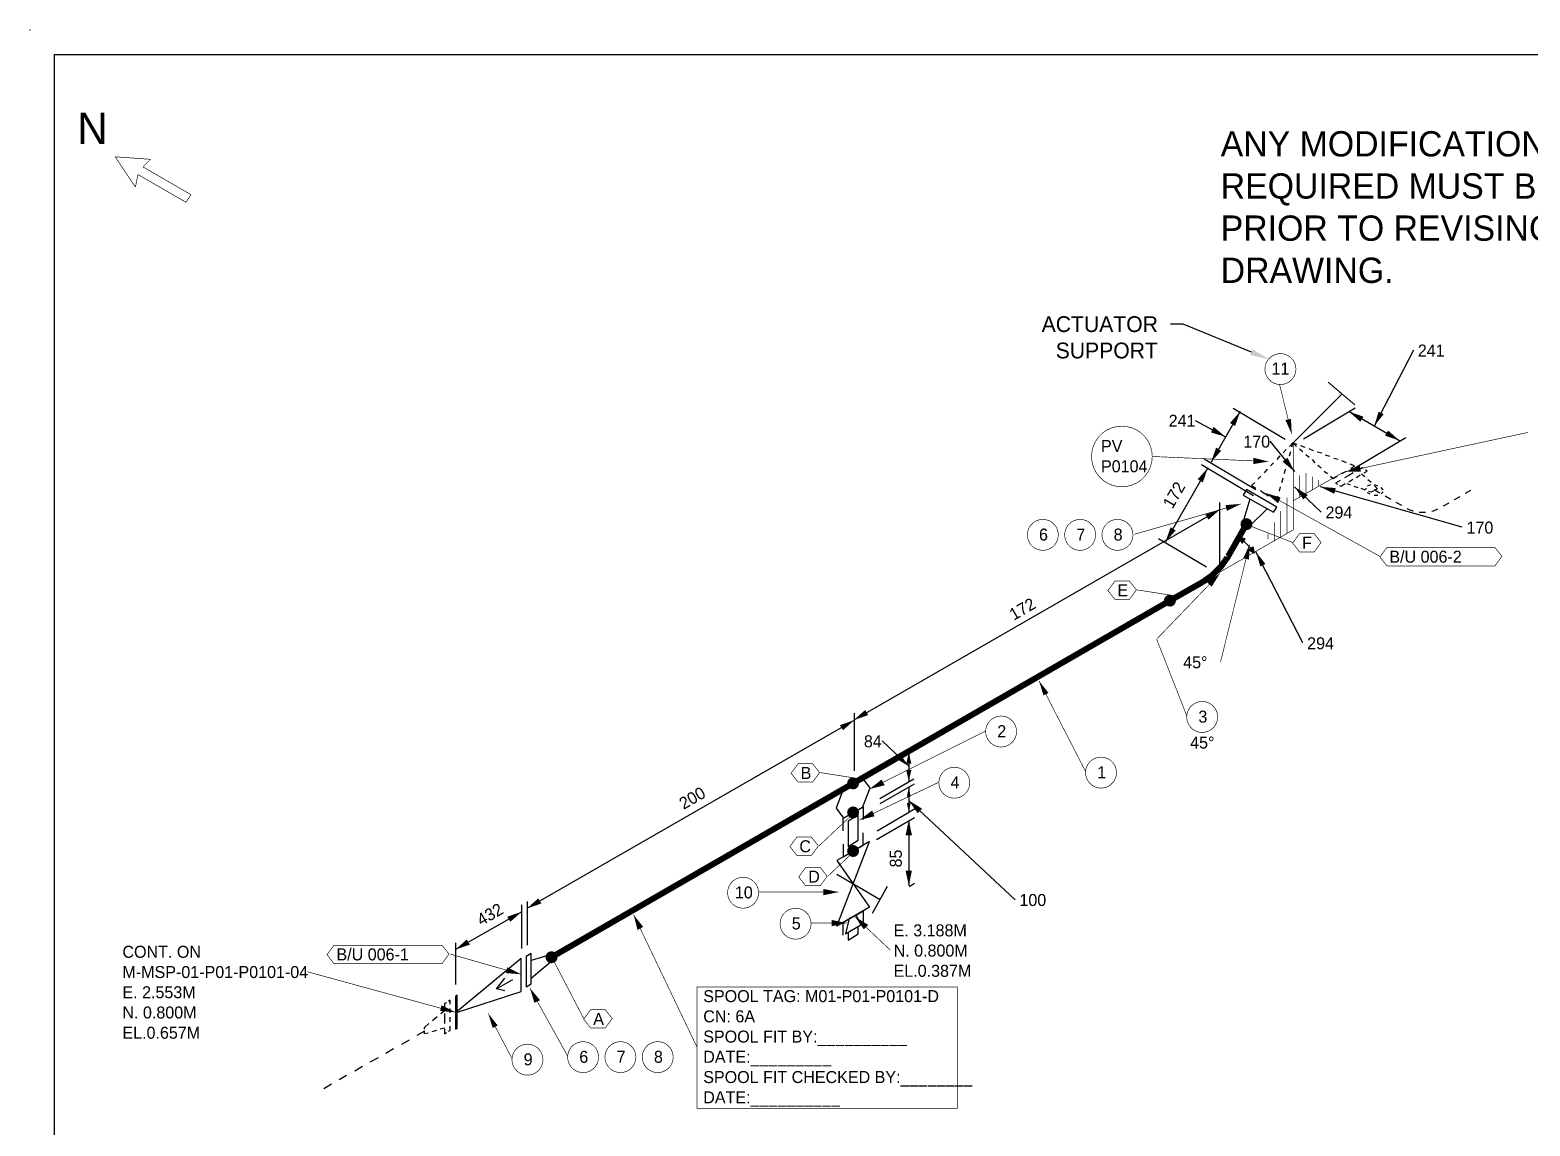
# Model space of a CAD drawing. Extents: x -4 to 431, y -3 to 272.
# Drawn here: x -3.9 to 233.3, y 98.7 to 272.1 of the extents above; entities that cross this region are included whole.
import ezdxf
from ezdxf import colors
from ezdxf.entities.mleader import LeaderData, LeaderLine
from ezdxf.enums import TextEntityAlignment as Align
from ezdxf.math import Vec2, Vec3

# ---------------------------------------------------------------- set-up
doc = ezdxf.new("R2010")
doc.units = 0
doc.header["$LTSCALE"] = 10
doc.layers.get('0').update_dxf_attribs({"lineweight": 0})
for name, color, linetype in [('BOM', 7, 'Continuous'), ('DIMENSION', 2, 'Continuous'), ('GA SYMBOLS', 32, 'Continuous'), ('INTERNAL', 3, 'Continuous'), ('PIPE', 7, 'Continuous'), ('TEXT2', 40, 'Continuous'), ('Title Block', 255, 'Continuous'), ('TITLE BLOCK-TEXT', 12, 'Continuous'), ('WELDS', 7, 'Continuous')]:
    doc.layers.add(name, color=color, linetype=linetype)
doc.styles.add('framdcn', font='', dxfattribs={"height": 2.5})
doc.styles.add('HmNote', font='hm.shx')
doc.styles.add('Scovan Standard', font='', dxfattribs={"height": 2.5})
doc.styles.get("Standard").update_dxf_attribs({"font": ''})
doc.styles.get('framdcn').set_extended_font_data('Franklin Gothic Medium Cond')
doc.styles.get('Scovan Standard').set_extended_font_data('Franklin Gothic Medium Cond')
doc.styles.get('Standard').set_extended_font_data('Franklin Gothic Medium Cond')

# ---------------------------------------------------------------- blocks, each defined once
blk = doc.blocks.new('block1')
at = {"layer": 'TEXT2'}
blk.add_hatch(color=256, dxfattribs=at).paths.add_polyline_path([(0, 0), (-2.4, 0.2), (-2.2, 1.1)])
at = {"layer": 'TEXT2', "linetype": 'ByBlock', "const_width": 0.1, "flags": 128}
blk.add_lwpolyline([(-23.4, 6.4), (0, 0)], dxfattribs=at)
blk = doc.blocks.new('block2')
at = {"layer": 'TEXT2', "style": 'framdcn'}
for s, p in [('E. 2.553M', (0, 0)), ('N. 0.800M', (0, -3.2)), ('EL.0.657M', (0, -6.4))]:
    blk.add_text(s, height=1.9, dxfattribs=at).set_placement(p)
blk = doc.blocks.new('block3')
at = {"layer": 'TEXT2'}
blk.add_hatch(color=256, dxfattribs=at).paths.add_polyline_path([(0, 0), (1.5, -1.9), (0.7, -2.3)])
at = {"layer": 'TEXT2', "linetype": 'ByBlock', "const_width": 0.1, "flags": 128}
blk.add_lwpolyline([(3.8, -7.2), (0, 0)], dxfattribs=at)
blk = doc.blocks.new('block5')
at = {"layer": 'TEXT2'}
blk.add_hatch(color=256, dxfattribs=at).paths.add_polyline_path([(0, 0), (1.6, -1.9), (0.7, -2.3)])
at = {"layer": 'TEXT2', "linetype": 'ByBlock', "const_width": 0.1, "flags": 128}
blk.add_lwpolyline([(6, -10.8), (0, 0)], dxfattribs=at)
blk = doc.blocks.new('block6')
at = {"layer": 'TEXT2'}
blk.add_hatch(color=256, dxfattribs=at).paths.add_polyline_path([(0, 0), (1.5, -1.9), (0.6, -2.4)])
at = {"layer": 'TEXT2', "linetype": 'ByBlock', "const_width": 0.1, "flags": 128}
blk.add_lwpolyline([(10, -20.9), (0, 0)], dxfattribs=at)
blk = doc.blocks.new('block8')
at = {"layer": 'TEXT2'}
blk.add_hatch(color=256, dxfattribs=at).paths.add_polyline_path([(0, 0), (1.9, 1.5), (2.4, 0.6)])
at = {"layer": 'TEXT2', "linetype": 'ByBlock', "const_width": 0.1, "flags": 128}
blk.add_lwpolyline([(18.4, 9.2), (0, 0)], dxfattribs=at)
blk = doc.blocks.new('block9')
at = {"layer": 'TEXT2'}
blk.add_hatch(color=256, dxfattribs=at).paths.add_polyline_path([(0, 0), (2, 1.5), (2.4, 0.6)])
at = {"layer": 'TEXT2', "linetype": 'ByBlock', "const_width": 0.1, "flags": 128}
blk.add_lwpolyline([(12.6, 6), (0, 0)], dxfattribs=at)
blk = doc.blocks.new('block10')
at = {"layer": 'TEXT2'}
blk.add_hatch(color=256, dxfattribs=at).paths.add_polyline_path([(0, 0), (-2.4, -0.5), (-2.4, 0.5)])
at = {"layer": 'TEXT2', "linetype": 'ByBlock', "const_width": 0.1, "flags": 128}
blk.add_lwpolyline([(-12.6, 0), (0, 0)], dxfattribs=at)
blk = doc.blocks.new('block11')
at = {"layer": 'TEXT2'}
blk.add_hatch(color=256, dxfattribs=at).paths.add_polyline_path([(0, 0), (2.1, -1.3), (1.4, -2)])
at = {"layer": 'TEXT2', "linetype": 'ByBlock', "const_width": 0.1, "flags": 128}
blk.add_lwpolyline([(5.6, -5.3), (0, 0)], dxfattribs=at)
blk = doc.blocks.new('block12')
at = {"layer": 'TEXT2', "style": 'framdcn'}
for s, p in [('E. 3.188M', (0, 0)), ('N. 0.800M', (0, -3.2)), ('EL.0.387M', (0, -6.4))]:
    blk.add_text(s, height=1.9, dxfattribs=at).set_placement(p)
blk = doc.blocks.new('block13')
at = {"layer": 'TEXT2'}
blk.add_hatch(color=256, dxfattribs=at).paths.add_polyline_path([(0, 0), (-2.4, -0.5), (-2.4, 0.5)])
at = {"layer": 'TEXT2', "linetype": 'ByBlock', "const_width": 0.1, "flags": 128}
blk.add_lwpolyline([(-5.6, 0), (0, 0)], dxfattribs=at)
blk = doc.blocks.new('block14')
at = {"layer": 'TEXT2'}
blk.add_hatch(color=256, dxfattribs=at).paths.add_polyline_path([(0, 0), (1.5, -1.9), (0.7, -2.3)])
at = {"layer": 'TEXT2', "linetype": 'ByBlock', "const_width": 0.1, "flags": 128}
blk.add_lwpolyline([(7.4, -14.4), (0, 0)], dxfattribs=at)
blk = doc.blocks.new('block15')
at = {"layer": 'TEXT2'}
blk.add_hatch(color=256, dxfattribs=at).paths.add_polyline_path([(0, 0), (-1.3, -2.1), (-2, -1.4)])
at = {"layer": 'TEXT2', "linetype": 'ByBlock', "const_width": 0.1, "flags": 128}
blk.add_lwpolyline([(-10, -10.4), (0, 0)], dxfattribs=at)
blk = doc.blocks.new('block16')
at = {"layer": 'TEXT2'}
blk.add_hatch(color=256, dxfattribs=at).paths.add_polyline_path([(0, 0), (-2.2, -1.1), (-2.4, -0.2)])
at = {"layer": 'TEXT2', "linetype": 'ByBlock', "const_width": 0.1, "flags": 128}
blk.add_lwpolyline([(-16.8, -4.8), (0, 0)], dxfattribs=at)
blk = doc.blocks.new('block18')
at = {"layer": 'TEXT2'}
blk.add_hatch(color=256, dxfattribs=at).paths.add_polyline_path([(0, 0), (-2.4, -0.4), (-2.4, 0.6)])
at = {"layer": 'TEXT2', "linetype": 'ByBlock', "const_width": 0.1, "flags": 128}
blk.add_lwpolyline([(-18.4, 0.8), (0, 0)], dxfattribs=at)
blk = doc.blocks.new('block19')
at = {"layer": 'TEXT2', "style": 'framdcn'}
for s, p in [('PV', (0, 0)), ('P0104', (0, -3.2))]:
    blk.add_text(s, height=1.9, dxfattribs=at).set_placement(p)
blk = doc.blocks.new('block20')
at = {"layer": 'TEXT2'}
blk.add_hatch(color=256, dxfattribs=at).paths.add_polyline_path([(0, 0), (-0.1, -2.4), (-1, -2.2)])
at = {"layer": 'TEXT2', "linetype": 'ByBlock', "const_width": 0.1, "flags": 128}
blk.add_lwpolyline([(-4.6, -18.6), (0, 0)], dxfattribs=at)
blk = doc.blocks.new('block21')
at = {"layer": 'TEXT2'}
blk.add_hatch(color=256, dxfattribs=at).paths.add_polyline_path([(0, 0), (2.2, 1), (2.4, 0)])
at = {"layer": 'TEXT2', "linetype": 'ByBlock', "const_width": 0.1, "flags": 128}
blk.add_lwpolyline([(28.8, 6.2), (0, 0)], dxfattribs=at)
blk = doc.blocks.new('block23')
at = {"layer": 'PIPE', "linetype": 'ByBlock', "flags": 128}
for points in [[(10.4, 8.6), (0, 0)], [(10.4, 3.4), (10.4, 8.6)], [(6.5, 3.8), (7.8, 5.5)], [(6.5, 3.8), (9.1, 5.3)], [(0, 0), (10.4, 3.4)], [(0.3, 2.8), (0, 2.6)], [(0, 2.6), (0, 0)], [(0.3, -2.4), (0.3, 2.8)], [(7.8, 3.5), (6.5, 3.8)], [(0, 0), (0, -2.6)], [(0, -2.6), (0.3, -2.4)]]:
    blk.add_lwpolyline(points, dxfattribs=at)
at = {"flags": 1}
for tag in ['Tag', 'UCI', 'Pipe Ref', 'Description', 'Key']:
    blk.add_attdef(tag, (0, 0), '', height=1, dxfattribs=at)
blk = doc.blocks.new('block24')
at = {"layer": 'PIPE', "linetype": 'ByBlock', "flags": 128}
for points in [[(0.8, 2.9), (0, 2.4)], [(0, 2.4), (0, 0)], [(0.8, -1.9), (0.8, 2.9)], [(4.1, 2.8), (0.8, 1.8)], [(4.1, 1.8), (4.1, 2.8)], [(0, 0), (0, -2.4)], [(0.8, -1), (4.1, 1.8)], [(0, -2.4), (0.8, -1.9)]]:
    blk.add_lwpolyline(points, dxfattribs=at)
at = {"flags": 1}
for tag in ['Tag', 'UCI', 'Pipe Ref', 'Description', 'Key']:
    blk.add_attdef(tag, (0, 0), '', height=1, dxfattribs=at)
blk = doc.blocks.new('block25')
at = {"layer": 'PIPE', "linetype": 'ByBlock', "const_width": 0.95, "flags": 128}
blk.add_lwpolyline([(47.7, 27.5), (0, 0)], dxfattribs=at)
at = {"flags": 1}
for tag in ['Tag', 'UCI', 'Pipe Ref', 'Description', 'Key']:
    blk.add_attdef(tag, (0, 0), '', height=1, dxfattribs=at)
blk = doc.blocks.new('block26')
at = {"layer": 'PIPE', "linetype": 'ByBlock', "flags": 128}
for points in [[(0, 0), (-1.5, -0.8)], [(1.5, 0.8), (0, 0)], [(2.7, -0.7), (1.5, 0.8)], [(-1.5, -0.8), (-2.7, -3.9)], [(1.5, -3.8), (2.7, -0.7)], [(-2.7, -3.9), (-1.5, -5.5)], [(-1.6, -5.5), (1.6, -3.7)], [(-1.5, -5.5), (1.5, -3.8)], [(1.6, -3.7), (1.6, -5.7)], [(-1.6, -7.5), (-1.6, -5.5)]]:
    blk.add_lwpolyline(points, dxfattribs=at)
at = {"flags": 1}
for tag in ['Tag', 'UCI', 'Pipe Ref', 'Description', 'Key']:
    blk.add_attdef(tag, (0, 0), '', height=1, dxfattribs=at)
blk = doc.blocks.new('block27')
at = {"layer": 'PIPE', "linetype": 'ByBlock', "flags": 128}
for points in [[(0, 0), (-0.8, -0.5)], [(0.8, 0.5), (0, 0)], [(0.8, -3.5), (0.8, 0.5)], [(-0.8, -0.5), (-0.8, -4.5)], [(-0.8, -4.5), (0.8, -3.5)]]:
    blk.add_lwpolyline(points, dxfattribs=at)
at = {"flags": 1}
for tag in ['Tag', 'UCI', 'Pipe Ref', 'Description', 'Key']:
    blk.add_attdef(tag, (0, 0), '', height=1, dxfattribs=at)
blk = doc.blocks.new('block28')
at = {"layer": 'PIPE', "linetype": 'ByBlock', "flags": 128}
for points in [[(0, -2), (0, 0)], [(-4.2, -14.8), (1, -1.4)], [(-3.2, -1.8), (-3.2, -3.8)], [(-3.2, -3.8), (0, -2)], [(1, -1.4), (-1.6, -2.9)], [(-1.6, -2.9), (-4.2, -4.4)], [(-4.2, -4.4), (1, -11.8)], [(2.7, -10.6), (-4.2, -6.6)], [(3.8, -8.5), (1.4, -12.8)], [(1, -11.8), (-4.2, -14.8)], [(-3.2, -14.2), (0, -12.4)], [(-3.2, -16.2), (-3.2, -14.2)], [(0, -12.4), (0, -14.4)]]:
    blk.add_lwpolyline(points, dxfattribs=at)
at = {"flags": 1}
for tag in ['Tag', 'UCI', 'Pipe Ref', 'Description', 'Key']:
    blk.add_attdef(tag, (0, 0), '', height=1, dxfattribs=at)
blk = doc.blocks.new('block29')
at = {"layer": 'PIPE', "linetype": 'ByBlock', "flags": 128}
for points in [[(0, 0), (-0.6, -0.3)], [(0.5, 0.3), (0, 0)], [(1.2, -1.3), (0.5, 0.3)], [(-0.6, -0.3), (-1.2, -2.7)], [(-1.2, -2.7), (1.2, -1.3)], [(0.8, -2.7), (0.8, -1.5)], [(-0.8, -2.5), (-0.8, -3.7)], [(-0.8, -3.7), (0.8, -2.7)]]:
    blk.add_lwpolyline(points, dxfattribs=at)
at = {"flags": 1}
for tag in ['Tag', 'UCI', 'Pipe Ref', 'Description', 'Key']:
    blk.add_attdef(tag, (0, 0), '', height=1, dxfattribs=at)
blk = doc.blocks.new('block30')
at = {"layer": 'PIPE', "linetype": 'ByBlock', "const_width": 0.95, "flags": 128}
blk.add_lwpolyline([(50.1, 28.9), (0, 0)], dxfattribs=at)
at = {"flags": 1}
for tag in ['Tag', 'UCI', 'Pipe Ref', 'Description', 'Key']:
    blk.add_attdef(tag, (0, 0), '', height=1, dxfattribs=at)
blk = doc.blocks.new('block31')
at = {"layer": 'PIPE', "linetype": 'ByBlock', "const_width": 0.95, "flags": 128}
for points in [[(12.59, -0.49), (9.69, -5.59)], [(9.69, -5.59), (9.69, -5.6), (8.57, -7.19), (7.19, -8.57), (5.59, -9.69)], [(5.59, -9.69), (0.49, -12.59)]]:
    blk.add_lwpolyline(points, dxfattribs=at)
at = {"flags": 1}
for tag in ['Tag', 'UCI', 'Pipe Ref', 'Description', 'Key']:
    blk.add_attdef(tag, (0, 0), '', height=1, dxfattribs=at)
blk = doc.blocks.new('block32')
at = {"layer": 'PIPE', "linetype": 'ByBlock', "flags": 128}
for points in [[(-1.9, 2.3), (-2.4, 1.4)], [(-2.4, 1.4), (0, 0)], [(-2.4, -2.9), (-1.3, 0.8)], [(2.9, -0.5), (-1.9, 2.3)], [(0, 0), (2.4, -1.3)], [(1.4, -0.8), (-1.4, -3.5)], [(2.4, -1.3), (2.9, -0.5)], [(-1.4, -3.5), (-2.4, -2.9)]]:
    blk.add_lwpolyline(points, dxfattribs=at)
at = {"flags": 1}
for tag in ['Tag', 'UCI', 'Pipe Ref', 'Description', 'Key']:
    blk.add_attdef(tag, (0, 0), '', height=1, dxfattribs=at)
blk = doc.blocks.new('block33')
at = {"layer": 'PIPE', "flags": 128}
for points in [[(4.6, 8), (4, 7.4)], [(4.4, 7.3), (4.6, 8)], [(5.2, 7.7), (4.6, 7.9)], [(4.7, 7.8), (5.1, 7.4)], [(6.5, 7.2), (5.8, 7.5)], [(1.5, 4.8), (1, 4.3)], [(2.5, 5.9), (2, 5.3)], [(3.5, 6.9), (3, 6.4)], [(3.6, 4.5), (3.8, 5.2)], [(4, 5.9), (4.2, 6.6)], [(5.6, 7), (6.1, 6.6)], [(6.6, 6.1), (7.1, 5.7)], [(7.8, 6.7), (7.1, 7)], [(7.6, 5.3), (8, 4.8)], [(9.1, 6.3), (8.4, 6.5)], [(10.4, 5.8), (9.7, 6)], [(11.7, 5.3), (11, 5.5)], [(13, 4.8), (12.3, 5.1)], [(-0.5, 2.7), (-1, 2.2)], [(0.5, 3.8), (0, 3.2)], [(2.8, 1.7), (3, 2.4)], [(3.2, 3.1), (3.4, 3.8)], [(8.5, 4.4), (9, 4)], [(9.5, 3.5), (10, 3.1)], [(10.5, 2.7), (10.9, 2.3)], [(10.9, 2.3), (11.6, 2.7)], [(12.3, 3.1), (13, 3.5)], [(14.3, 4.3), (13.6, 4.6)], [(13.7, 3.9), (14.3, 4.3)], [(-1.5, 1.7), (-2, 1.2)], [(-2, 1.2), (-1.3, 0.8)], [(-0.6, 0.4), (0, 0)], [(0, 0), (0.7, -0.4)], [(2.4, 0.3), (2.6, 1)], [(1.4, -0.8), (2, -1.2)], [(2, -1.2), (2.2, -0.4)]]:
    blk.add_lwpolyline(points, dxfattribs=at)
at = {"flags": 1}
for tag in ['Tag', 'UCI', 'Pipe Ref', 'Description', 'Key']:
    blk.add_attdef(tag, (0, 0), '', height=1, dxfattribs=at)
blk = doc.blocks.new('block34')
at = {"layer": 'WELDS'}
h = blk.add_hatch(color=256, dxfattribs=at)
edge = h.paths.add_edge_path(flags=0)
edge.add_arc((0, 0), 0.95, 0, 360)
at = {"flags": 1}
for tag in ['Tag', 'UCI', 'Pipe Ref', 'Description', 'Key']:
    blk.add_attdef(tag, (0, 0), '', height=1, dxfattribs=at)
blk = doc.blocks.new('block35')
at = {"layer": 'WELDS'}
h = blk.add_hatch(color=256, dxfattribs=at)
edge = h.paths.add_edge_path(flags=0)
edge.add_arc((0, 0), 0.95, 0, 360)
at = {"flags": 1}
for tag in ['Tag', 'UCI', 'Pipe Ref', 'Description', 'Key']:
    blk.add_attdef(tag, (0, 0), '', height=1, dxfattribs=at)
blk = doc.blocks.new('block36')
at = {"layer": 'WELDS'}
h = blk.add_hatch(color=256, dxfattribs=at)
edge = h.paths.add_edge_path(flags=0)
edge.add_arc((0, 0), 0.95, 0, 360)
at = {"flags": 1}
for tag in ['Tag', 'UCI', 'Pipe Ref', 'Description', 'Key']:
    blk.add_attdef(tag, (0, 0), '', height=1, dxfattribs=at)
blk = doc.blocks.new('block37')
at = {"layer": 'WELDS'}
h = blk.add_hatch(color=256, dxfattribs=at)
edge = h.paths.add_edge_path(flags=0)
edge.add_arc((0, 0), 0.95, 0, 360)
at = {"flags": 1}
for tag in ['Tag', 'UCI', 'Pipe Ref', 'Description', 'Key']:
    blk.add_attdef(tag, (0, 0), '', height=1, dxfattribs=at)
blk = doc.blocks.new('block38')
at = {"layer": 'WELDS'}
h = blk.add_hatch(color=256, dxfattribs=at)
edge = h.paths.add_edge_path(flags=0)
edge.add_arc((0, 0), 0.95, 0, 360)
at = {"flags": 1}
for tag in ['Tag', 'UCI', 'Pipe Ref', 'Description', 'Key']:
    blk.add_attdef(tag, (0, 0), '', height=1, dxfattribs=at)
blk = doc.blocks.new('block39')
at = {"layer": 'WELDS'}
h = blk.add_hatch(color=256, dxfattribs=at)
edge = h.paths.add_edge_path(flags=0)
edge.add_arc((0, 0), 0.95, 0, 360)
at = {"flags": 1}
for tag in ['Tag', 'UCI', 'Pipe Ref', 'Description', 'Key']:
    blk.add_attdef(tag, (0, 0), '', height=1, dxfattribs=at)
blk = doc.blocks.new('PADX-TBD')
blk.add_point((-7.73, 544.1))
at = {"layer": 'Title Block', "color": 255}
for p, q in [((0, 536.37), (843.77, 536.37)), ((0, 0), (0, 536.37))]:
    blk.add_line(p, q, dxfattribs=at)
at = {"layer": 'TITLE BLOCK-TEXT', "color": 12, "style": 'Scovan Standard', "flags": 8}
for tag, p in [('REF_5', (25, 38.42)), ('REV_5', (352.84, 38.42)), ('PROJECT5', (504.32, 38.42)), ('DATE5', (525.83, 38.42)), ('BY5', (542.96, 38.42)), ('CHK5', (555.71, 38.42)), ('PE5', (568.45, 38.42)), ('REF_4', (25, 31.19)), ('REV_4', (352.84, 31.19)), ('PROJECT4', (504.32, 31.19)), ('DATE4', (525.83, 31.19)), ('BY4', (542.96, 31.19)), ('CHK4', (555.71, 31.19)), ('PE4', (568.45, 31.19)), ('REF_3', (25, 23.97)), ('REV_3', (352.84, 23.97)), ('PROJECT3', (504.32, 23.97)), ('DATE3', (525.83, 23.97)), ('BY3', (542.96, 23.97)), ('CHK3', (555.71, 23.97)), ('PE3', (568.45, 23.97)), ('REF_2', (25, 16.74)), ('REV_2', (352.84, 16.74)), ('PROJECT2', (504.32, 16.74)), ('DATE2', (525.83, 16.74)), ('BY2', (542.96, 16.74)), ('CHK2', (555.71, 16.74)), ('PE2', (568.45, 16.74)), ('REF_1', (25, 9.51)), ('REV_1', (352.84, 9.51)), ('PROJECT1', (504.32, 9.51)), ('DATE1', (525.83, 9.51)), ('BY1', (542.96, 9.51)), ('CHK1', (555.71, 9.51)), ('PE1', (568.45, 9.51))]:
    blk.add_attdef(tag, text='', height=2.5, dxfattribs=at).set_placement(p, align=Align.MIDDLE_CENTER)
for tag, height, p in [('REF_5_DESC', 2.5, (52.27, 38.42)), ('REV_5_DESC', 2.5, (363.04, 38.42)), ('REF_4_DESC', 2.5, (52.27, 31.19)), ('REV_4_DESC', 2.5, (363.04, 31.19)), ('REF_3_DESC', 2.5, (52.27, 23.97)), ('REV_3_DESC', 2.5, (363.04, 23.97)), ('REF_2_DESC', 2.5, (52.27, 16.74)), ('REV_2_DESC', 2.5, (363.04, 16.74)), ('REF_1_DESC', 2.5, (52.27, 9.51)), ('REV_1_DESC', 2.5, (363.04, 9.51)), ('PATH', 2, (13, -2.9)), ('USER_PLOTTED', 2, (309, -2.9)), ('PLOT_DATE', 2, (348, -2.9))]:
    blk.add_attdef(tag, text='', height=height, dxfattribs=at).set_placement(p, align=Align.MIDDLE_LEFT)
at = {"layer": 'TITLE BLOCK-TEXT', "color": 12, "style": 'Scovan Standard'}
for tag, p in [('TITLE1', (747.45, 37.28)), ('LSD', (747.45, 31.28)), ('TITLE2', (747.45, 25.28)), ('TITLE3', (747.45, 19.28)), ('CLIENTDRAWINGNO', (686.57, 5.99)), ('RN', (838.5, 5.99))]:
    blk.add_attdef(tag, text='', height=4, dxfattribs=at).set_placement(p, align=Align.MIDDLE_CENTER)
at = {"layer": 'TITLE BLOCK-TEXT', "color": 210, "style": 'Scovan Standard', "flags": 8}
blk.add_attdef('DWGNO', text='', height=4, dxfattribs=at).set_placement((777.51, 5.99), align=Align.MIDDLE_CENTER)
blk = doc.blocks.new('tt-sv-iso-db')
at = {"layer": 'DEFPOINTS', "color": 1, "insert": (-196.72, -12.14), "char_height": 4, "width": 81.4864, "attachment_point": 2, "style": 'HmNote'}
blk.add_mtext('\\pxql;ANY MODIFICATIONS REQUIRED MUST BE MODELED PRIOR TO REVISING THIS DRAWING.', dxfattribs=at)
at = {"layer": 'TITLE BLOCK-TEXT', "color": 210, "style": 'Scovan Standard'}
for tag, p in [('CN', (-57.69, -221.76)), ('MOD_NO', (-41.21, -221.76)), ('INSULATION', (-49.45, -229.02)), ('PAINT', (-16.49, -229.02)), ('LN', (-32.97, -236.28)), ('CLIENTDWGNO', (-32.97, -243.54))]:
    blk.add_attdef(tag, text='', height=2, dxfattribs=at).set_placement(p, align=Align.MIDDLE_CENTER)
at = {"layer": 'TITLE BLOCK-TEXT', "color": 210, "lineweight": 30, "flags": 104}
blk.add_attdef('WPS', text='', height=2, dxfattribs=at).set_placement((-16.43, -221.76), align=Align.MIDDLE_CENTER)

msp = doc.modelspace()

# ---------------------------------------------------------------- hatches: boundary and pattern name
at = {"layer": 'DIMENSION'}
for points in [[(187.5, 211.7), (186.7, 209.4), (185.9, 209.9)], [(204.7, 211.7), (207, 210.9), (206.5, 210.1)], [(208.7, 209.4), (209.4, 211.7), (210.2, 211.3)], [(185.2, 207.7), (182.9, 208.4), (183.3, 209.3)], [(212.7, 207.1), (210.4, 207.9), (210.9, 208.7)], [(182.9, 203.7), (183.7, 206), (184.5, 205.5)], [(196.1, 202.2), (194.2, 203.8), (195, 204.4)], [(182.4, 202.8), (181.6, 200.5), (180.8, 201)], [(196.1, 199.8), (198.2, 198.5), (197.5, 197.8)], [(200.2, 199.8), (202.6, 199.6), (202.4, 198.7)], [(184.3, 196.2), (182.5, 194.6), (182, 195.4)], [(175.7, 191.1), (176.5, 193.4), (177.3, 192.9)], [(190, 189.5), (191.5, 187.6), (190.7, 187.2)], [(126.4, 162.9), (128.2, 164.5), (128.7, 163.7)], [(126.5, 162.9), (124.7, 161.3), (124.2, 162.1)], [(135.1, 155.6), (133, 156.9), (133.7, 157.6)], [(135.1, 157.8), (135.5, 156), (134.7, 156)], [(135.1, 153.2), (134.7, 155), (135.5, 155)], [(135.1, 152.3), (135.4, 150.8), (134.8, 150.8)], [(135.1, 148.3), (134.8, 149.8), (135.4, 149.8)], [(135.1, 150.2), (137.2, 148.9), (136.5, 148.2)], [(135.1, 147.1), (135.6, 144.7), (134.6, 144.7)], [(135.1, 136.7), (134.6, 139.1), (135.6, 139.1)], [(74.7, 133.1), (76.5, 134.7), (77, 133.9)], [(73.9, 132.6), (72.1, 131), (71.6, 131.8)], [(63.4, 126.6), (65.2, 128.2), (65.7, 127.4)]]:
    msp.add_hatch(color=256, dxfattribs=at).paths.add_polyline_path(points)
at = {"layer": 'INTERNAL'}
for points in [[(191.6, 198.8), (193.9, 198.1), (193.5, 197.2)], [(191.6, 198.8), (193.9, 198.1), (193.5, 197.2)], [(191.6, 198.8), (193.9, 198.1), (193.5, 197.2)], [(191.6, 198.8), (193.9, 198.1), (193.5, 197.2)], [(73.8, 122.7), (71.4, 122.9), (71.6, 123.8)], [(73.8, 122.7), (71.4, 122.9), (71.6, 123.8)], [(73.8, 122.7), (71.4, 122.9), (71.6, 123.8)]]:
    msp.add_hatch(color=256, dxfattribs=at).paths.add_polyline_path(points)

# ---------------------------------------------------------------- linework, layer by layer
for p, q in [((201.4, 216.36), (205.65, 212.75)), ((195.86, 206.71), (203.53, 214.38))]:
    msp.add_line(p, q)
at = {"layer": 'DIMENSION', "linetype": 'ByBlock', "flags": 128}
for points in [[(214.9, 221.4), (208.7, 209.4)], [(187.5, 211.7), (182.9, 203.7)], [(194.6, 207.3), (186.4, 212.2)], [(197.5, 207.4), (205.7, 212.3)], [(212.7, 207.1), (204.7, 211.7)], [(180.4, 210.3), (185.2, 207.7)], [(192.2, 207), (196.1, 202.2)], [(205.5, 202.7), (213.7, 207.6)], [(190, 199.3), (181.8, 204.2)], [(182.4, 202.8), (175.7, 191.1)], [(189.6, 198.4), (181.4, 203.3)], [(200.3, 195.8), (196.1, 199.8)], [(222.6, 193.4), (200.2, 199.8)], [(184.3, 187.6), (184.3, 197.3)], [(184.3, 196.2), (126.4, 162.9)], [(182.2, 187.1), (174.6, 191.6)], [(188.3, 191.6), (187.3, 191.8)], [(187.3, 191.8), (187.8, 190.9)], [(188.2, 191.5), (187.3, 191.8)], [(187.3, 191.8), (187.9, 191)], [(188.2, 191.4), (187.3, 191.8)], [(187.3, 191.8), (187.9, 191.1)], [(188.1, 191.3), (187.3, 191.8)], [(187.3, 191.8), (188, 191.2)], [(187.8, 191.5), (187.3, 191.8)], [(187.8, 190.9), (188.3, 191.6)], [(188.2, 191.1), (187.8, 191.5)], [(187.9, 191), (188.2, 191.5)], [(187.9, 191.1), (188.2, 191.4)], [(188, 191.2), (188.1, 191.3)], [(188.6, 190.7), (188.2, 191.1)], [(189, 190.3), (188.6, 190.7)], [(188.9, 189.8), (189.5, 190.3)], [(189.7, 189.3), (188.9, 189.8)], [(189.4, 189.9), (189, 190.3)], [(189, 189.9), (189.5, 190.2)], [(189.7, 189.3), (189, 189.9)], [(189.1, 189.9), (189.4, 190.2)], [(189.1, 190), (189.3, 190.1)], [(189.7, 189.3), (189.1, 190)], [(189.7, 189.3), (189.1, 189.9)], [(189.3, 190.1), (189.7, 189.3)], [(189.4, 190.2), (189.7, 189.3)], [(189.7, 189.4), (189.4, 189.9)], [(189.5, 190.3), (189.7, 189.3)], [(189.5, 190.2), (189.7, 189.3)], [(189.7, 189.3), (189.7, 189.4)], [(189.7, 189.3), (189.7, 189.3)], [(197.4, 175.1), (190, 189.5)], [(126.5, 154.9), (126.5, 164)], [(126.5, 162.9), (74.7, 133.1)], [(130.9, 159.6), (135.1, 155.6)], [(134.1, 157.2), (136.1, 158.3)], [(135.1, 157.8), (135.1, 153.2)], [(130.5, 150.5), (135.9, 153.6)], [(130.6, 149.7), (136, 152.8)], [(135.1, 152.3), (135.1, 148.3)], [(151.9, 134.5), (135.1, 150.2)], [(130, 144), (136, 147.5)], [(130.1, 145.4), (136.1, 148.9)], [(135.1, 147.1), (135.1, 136.7)], [(135.2, 136.6), (136, 137.1)], [(73.9, 126.8), (73.9, 133.7)], [(74.8, 127.3), (74.8, 134.2)], [(73.9, 132.6), (63.4, 126.6)], [(63.5, 121.1), (63.5, 127.7)]]:
    msp.add_lwpolyline(points, dxfattribs=at)
at = {"layer": 'INTERNAL', "linetype": 'ByBlock', "const_width": 0.1, "flags": 128}
for points in [[(209.6, 188.8), (191.6, 198.8)], [(209.6, 188.8), (191.6, 198.8)], [(209.6, 188.8), (191.6, 198.8)], [(209.6, 188.8), (191.6, 198.8)], [(62.6, 125.9), (73.8, 122.7)], [(62.6, 125.9), (73.8, 122.7)], [(62.6, 125.9), (73.8, 122.7)]]:
    msp.add_lwpolyline(points, dxfattribs=at)
for points in [[(210.7, 187.3), (209.6, 188.7), (210.7, 190.2), (227.8, 190.2), (228.9, 188.8), (227.8, 187.3)], [(44.2, 124.4), (43.1, 125.8), (44.2, 127.3), (61.3, 127.3), (62.4, 125.9), (61.3, 124.4)]]:
    msp.add_lwpolyline(points, close=True, dxfattribs=at)
at = {"layer": 'PIPE', "linetype": 'ByBlock', "flags": 128}
for points in [[(205.4, 202), (204.7, 201.6)], [(205.9, 201.3), (206.5, 201.7)], [(206.8, 202.8), (206.1, 202.4)], [(207.2, 201.4), (206.7, 201.8)], [(207, 202.7), (206.8, 202.8)], [(207.1, 202), (207.6, 202.3)], [(207.6, 202.3), (207.3, 202.5)], [(203.3, 200.8), (202.6, 200.4)], [(202.6, 200.4), (202.9, 200.2)], [(203.2, 200), (203.5, 199.9)], [(203.5, 199.9), (204.1, 200.3)], [(204.7, 201.6), (204, 201.2)], [(204.4, 200.3), (204.9, 200.1)], [(204.7, 200.6), (205.3, 201)], [(205.5, 199.9), (206.1, 199.7)], [(206.6, 199.6), (207.2, 199.3)], [(207.4, 199.6), (207.3, 199.3)], [(208.1, 200.1), (207.6, 199.9)], [(208.2, 200.5), (207.7, 200.9)], [(209.2, 199.5), (208.7, 200)], [(209.57, 198.81), (208.7, 199.3)], [(209.3, 199.9), (208.8, 200.1)], [(208.9, 199.4), (209.2, 199.5)], [(210.1, 199.3), (209.8, 199.7)], [(207.6, 198.9), (208, 198.7)], [(207.8, 199.1), (208.3, 199)], [(208.3, 199), (208.6, 199.2)], [(208.7, 198.5), (209.3, 198.5)], [(209.8, 198.7), (210.1, 199)], [(211.31, 197.82), (210.44, 198.31)], [(213.05, 196.83), (212.18, 197.32)], [(220.48, 197.24), (219.61, 196.75)], [(222.22, 198.23), (221.34, 197.73)], [(223.95, 199.22), (223.08, 198.72)], [(214.79, 195.96), (213.92, 196.34)], [(214.84, 195.95), (214.79, 195.96)], [(215.86, 195.73), (215.82, 195.74)], [(216.81, 195.73), (215.86, 195.73)], [(218.01, 195.96), (217.8, 195.91)], [(218.72, 196.28), (218.01, 195.96)], [(61.1, 116.5), (61.7, 117)], [(62, 118.2), (61.7, 118.1)], [(61.7, 118.1), (61.7, 117.3)], [(61.7, 116.5), (61.7, 115.7)], [(62.6, 118.6), (62.3, 118.4)], [(62.6, 118), (62.6, 118.6)], [(62.6, 116.6), (62.6, 117.3)], [(58.5, 114.3), (59.2, 114.9)], [(58.5, 114), (58.5, 114.3)], [(59.8, 115.4), (60.5, 116)], [(61.7, 114.2), (61, 114)], [(61.7, 115.7), (61.7, 114.9)], [(61.7, 114.1), (61.7, 113.3)], [(62.6, 115.2), (62.6, 115.9)], [(62.6, 113.8), (62.6, 114.5)], [(56.1, 112.3), (54.9, 111.6)], [(58.5, 113.7), (57.3, 113)], [(58.5, 113.3), (58.5, 113.7)], [(59.1, 113.4), (58.5, 113.3)], [(60.4, 113.8), (59.7, 113.6)], [(61.7, 113.3), (62, 113.5)], [(62.3, 113.7), (62.6, 113.8)], [(51.2, 109.5), (49.9, 108.8)], [(53.6, 110.9), (52.4, 110.2)], [(48.7, 108.1), (47.5, 107.4)], [(43.8, 105.3), (42.6, 104.6)], [(46.2, 106.7), (45, 106)]]:
    msp.add_lwpolyline(points, dxfattribs=at)
at = {"layer": 'TEXT2', "linetype": 'ByBlock', "const_width": 0.1, "flags": 128}
for points in [[(12.8, 247.2), (9.6, 252)], [(9.6, 252), (15.2, 251.6)], [(15.2, 251.6), (14, 250.4)], [(13.2, 249.2), (12.8, 247.2)], [(20.8, 244.8), (13.2, 249.2)], [(14, 250.4), (21.6, 246)], [(21.6, 246), (20.8, 244.8)], [(195.9, 193), (195.9, 206.7)], [(195.9, 206.7), (195.9, 197.6)], [(195.9, 206.7), (195.9, 197.6)], [(195.9, 197.6), (203.8, 202.1)], [(196.9, 201.6), (196.9, 198.1)], [(197.9, 202), (197.9, 198.7)], [(198.9, 201.4), (198.9, 199.3)], [(199.9, 200.9), (199.9, 199.8)], [(194.9, 198.1), (194.9, 192.4)], [(193.9, 196), (193.9, 191.8)], [(184.1, 186.2), (195.9, 193)], [(184.1, 186.2), (195.9, 193)], [(195.8, 191), (188.6, 193.8)], [(191.9, 192.4), (191.9, 191.5)], [(192.9, 194.2), (192.9, 191.2)], [(191.9, 190.6), (191.9, 190.6)], [(171.2, 183.5), (176.3, 182.7)], [(179.1, 163.5), (174.3, 175.7)], [(121.1, 154.6), (126.2, 153.8)], [(120.9, 143), (126.5, 148.3)], [(122.3, 138.2), (126.5, 142.2)], [(83.7, 115.7), (78.7, 125.3)]]:
    msp.add_lwpolyline(points, dxfattribs=at)
for points in [[(196.29, 218), (196.18, 217.58), (196, 217.2), (195.75, 216.85), (195.45, 216.55), (195.1, 216.3), (194.71, 216.12), (194.3, 216.01), (193.87, 215.97), (193.45, 216.01), (193.04, 216.12), (192.65, 216.3), (192.3, 216.55), (192, 216.85), (191.75, 217.2), (191.57, 217.58), (191.46, 218), (191.42, 218.42), (191.46, 218.85), (191.57, 219.26), (191.75, 219.65), (192, 220), (192.3, 220.3), (192.65, 220.54), (193.04, 220.72), (193.45, 220.83), (193.87, 220.87), (194.3, 220.83), (194.71, 220.72), (195.1, 220.54), (195.45, 220.3), (195.75, 220), (196, 219.65), (196.18, 219.26), (196.29, 218.85), (196.32, 218.42)], [(173.53, 203.77), (173.31, 202.96), (172.96, 202.2), (172.48, 201.51), (171.89, 200.92), (171.2, 200.44), (170.44, 200.09), (169.63, 199.87), (168.8, 199.8), (167.97, 199.87), (167.16, 200.09), (166.4, 200.44), (165.71, 200.92), (165.12, 201.51), (164.64, 202.2), (164.29, 202.96), (164.07, 203.77), (164, 204.6), (164.07, 205.43), (164.29, 206.24), (164.64, 207), (165.12, 207.69), (165.71, 208.28), (166.4, 208.76), (167.16, 209.11), (167.97, 209.33), (168.8, 209.4), (169.63, 209.33), (170.44, 209.11), (171.2, 208.76), (171.89, 208.28), (172.48, 207.69), (172.96, 207), (173.31, 206.24), (173.53, 205.43), (173.6, 204.6)], [(158.71, 191.77), (158.6, 191.36), (158.42, 190.97), (158.18, 190.63), (157.87, 190.32), (157.53, 190.08), (157.14, 189.9), (156.73, 189.79), (156.3, 189.75), (155.87, 189.79), (155.46, 189.9), (155.07, 190.08), (154.73, 190.32), (154.42, 190.63), (154.18, 190.97), (154, 191.36), (153.89, 191.77), (153.85, 192.2), (153.89, 192.63), (154, 193.04), (154.18, 193.43), (154.42, 193.77), (154.73, 194.08), (155.07, 194.32), (155.46, 194.5), (155.87, 194.61), (156.3, 194.65), (156.73, 194.61), (157.14, 194.5), (157.53, 194.32), (157.87, 194.08), (158.18, 193.77), (158.42, 193.43), (158.6, 193.04), (158.71, 192.63), (158.75, 192.2)], [(164.61, 191.77), (164.5, 191.36), (164.32, 190.97), (164.08, 190.63), (163.77, 190.32), (163.43, 190.08), (163.04, 189.9), (162.63, 189.79), (162.2, 189.75), (161.77, 189.79), (161.36, 189.9), (160.97, 190.08), (160.63, 190.32), (160.32, 190.63), (160.08, 190.97), (159.9, 191.36), (159.79, 191.77), (159.75, 192.2), (159.79, 192.63), (159.9, 193.04), (160.08, 193.43), (160.32, 193.77), (160.63, 194.08), (160.97, 194.32), (161.36, 194.5), (161.77, 194.61), (162.2, 194.65), (162.63, 194.61), (163.04, 194.5), (163.43, 194.32), (163.77, 194.08), (164.08, 193.77), (164.32, 193.43), (164.5, 193.04), (164.61, 192.63), (164.65, 192.2)], [(170.51, 191.77), (170.4, 191.36), (170.22, 190.97), (169.98, 190.63), (169.67, 190.32), (169.32, 190.08), (168.94, 189.9), (168.53, 189.79), (168.1, 189.75), (167.67, 189.79), (167.26, 189.9), (166.88, 190.08), (166.53, 190.32), (166.22, 190.63), (165.98, 190.97), (165.8, 191.36), (165.69, 191.77), (165.65, 192.2), (165.69, 192.63), (165.8, 193.04), (165.98, 193.43), (166.22, 193.77), (166.53, 194.08), (166.88, 194.32), (167.26, 194.5), (167.67, 194.61), (168.1, 194.65), (168.53, 194.61), (168.94, 194.5), (169.32, 194.32), (169.67, 194.08), (169.98, 193.77), (170.22, 193.43), (170.4, 193.04), (170.51, 192.63), (170.55, 192.2)], [(183.91, 162.97), (183.8, 162.56), (183.62, 162.18), (183.38, 161.83), (183.07, 161.52), (182.72, 161.28), (182.34, 161.1), (181.93, 160.99), (181.5, 160.95), (181.07, 160.99), (180.66, 161.1), (180.28, 161.28), (179.93, 161.52), (179.62, 161.83), (179.38, 162.18), (179.2, 162.56), (179.09, 162.97), (179.05, 163.4), (179.09, 163.83), (179.2, 164.24), (179.38, 164.62), (179.62, 164.97), (179.93, 165.28), (180.28, 165.52), (180.66, 165.7), (181.07, 165.81), (181.5, 165.85), (181.93, 165.81), (182.34, 165.7), (182.72, 165.52), (183.07, 165.28), (183.38, 164.97), (183.62, 164.62), (183.8, 164.24), (183.91, 163.83), (183.95, 163.4)], [(152.11, 160.67), (152, 160.26), (151.82, 159.88), (151.58, 159.53), (151.27, 159.22), (150.93, 158.98), (150.54, 158.8), (150.13, 158.69), (149.7, 158.65), (149.27, 158.69), (148.86, 158.8), (148.47, 158.98), (148.13, 159.22), (147.82, 159.53), (147.58, 159.88), (147.4, 160.26), (147.29, 160.67), (147.25, 161.1), (147.29, 161.53), (147.4, 161.94), (147.58, 162.32), (147.82, 162.67), (148.13, 162.98), (148.47, 163.22), (148.86, 163.4), (149.27, 163.51), (149.7, 163.55), (150.13, 163.51), (150.54, 163.4), (150.93, 163.22), (151.27, 162.98), (151.58, 162.67), (151.82, 162.32), (152, 161.94), (152.11, 161.53), (152.15, 161.1)], [(167.91, 154.17), (167.8, 153.76), (167.62, 153.38), (167.38, 153.03), (167.07, 152.72), (166.72, 152.48), (166.34, 152.3), (165.93, 152.19), (165.5, 152.15), (165.07, 152.19), (164.66, 152.3), (164.28, 152.48), (163.93, 152.72), (163.62, 153.03), (163.38, 153.38), (163.2, 153.76), (163.09, 154.17), (163.05, 154.6), (163.09, 155.03), (163.2, 155.44), (163.38, 155.82), (163.62, 156.17), (163.93, 156.48), (164.28, 156.72), (164.66, 156.9), (165.07, 157.01), (165.5, 157.05), (165.93, 157.01), (166.34, 156.9), (166.72, 156.72), (167.07, 156.48), (167.38, 156.17), (167.62, 155.82), (167.8, 155.44), (167.91, 155.03), (167.95, 154.6)], [(144.71, 152.57), (144.6, 152.16), (144.42, 151.78), (144.18, 151.43), (143.87, 151.12), (143.53, 150.88), (143.14, 150.7), (142.73, 150.59), (142.3, 150.55), (141.87, 150.59), (141.46, 150.7), (141.07, 150.88), (140.73, 151.12), (140.42, 151.43), (140.18, 151.78), (140, 152.16), (139.89, 152.57), (139.85, 153), (139.89, 153.43), (140, 153.84), (140.18, 154.22), (140.42, 154.57), (140.73, 154.88), (141.07, 155.12), (141.46, 155.3), (141.87, 155.41), (142.3, 155.45), (142.73, 155.41), (143.14, 155.3), (143.53, 155.12), (143.87, 154.88), (144.18, 154.57), (144.42, 154.22), (144.6, 153.84), (144.71, 153.43), (144.75, 153)], [(111.31, 135.17), (111.2, 134.76), (111.02, 134.38), (110.78, 134.03), (110.47, 133.72), (110.12, 133.48), (109.74, 133.3), (109.33, 133.19), (108.9, 133.15), (108.47, 133.19), (108.06, 133.3), (107.67, 133.48), (107.33, 133.72), (107.02, 134.03), (106.78, 134.38), (106.6, 134.76), (106.49, 135.17), (106.45, 135.6), (106.49, 136.03), (106.6, 136.44), (106.78, 136.82), (107.02, 137.17), (107.33, 137.48), (107.67, 137.72), (108.06, 137.9), (108.47, 138.01), (108.9, 138.05), (109.33, 138.01), (109.74, 137.9), (110.12, 137.72), (110.47, 137.48), (110.78, 137.17), (111.02, 136.82), (111.2, 136.44), (111.31, 136.03), (111.35, 135.6)], [(119.61, 130.27), (119.5, 129.86), (119.32, 129.47), (119.08, 129.13), (118.77, 128.82), (118.42, 128.58), (118.04, 128.4), (117.63, 128.29), (117.2, 128.25), (116.77, 128.29), (116.36, 128.4), (115.97, 128.58), (115.63, 128.82), (115.32, 129.13), (115.08, 129.47), (114.9, 129.86), (114.79, 130.27), (114.75, 130.7), (114.79, 131.13), (114.9, 131.54), (115.08, 131.93), (115.32, 132.27), (115.63, 132.58), (115.97, 132.82), (116.36, 133), (116.77, 133.11), (117.2, 133.15), (117.63, 133.11), (118.04, 133), (118.42, 132.82), (118.77, 132.58), (119.08, 132.27), (119.32, 131.93), (119.5, 131.54), (119.61, 131.13), (119.65, 130.7)], [(101.6, 101.5), (101.6, 120.7), (142.8, 120.7), (142.8, 101.5)], [(77.21, 108.77), (77.1, 108.36), (76.92, 107.97), (76.68, 107.63), (76.37, 107.32), (76.03, 107.08), (75.64, 106.9), (75.23, 106.79), (74.8, 106.75), (74.37, 106.79), (73.96, 106.9), (73.58, 107.08), (73.23, 107.32), (72.92, 107.63), (72.68, 107.97), (72.5, 108.36), (72.39, 108.77), (72.35, 109.2), (72.39, 109.63), (72.5, 110.04), (72.68, 110.42), (72.92, 110.77), (73.23, 111.08), (73.58, 111.32), (73.96, 111.5), (74.37, 111.61), (74.8, 111.65), (75.23, 111.61), (75.64, 111.5), (76.03, 111.32), (76.37, 111.08), (76.68, 110.77), (76.92, 110.42), (77.1, 110.04), (77.21, 109.63), (77.25, 109.2)], [(86.01, 109.17), (85.9, 108.76), (85.72, 108.38), (85.48, 108.03), (85.17, 107.72), (84.83, 107.48), (84.44, 107.3), (84.03, 107.19), (83.6, 107.15), (83.17, 107.19), (82.76, 107.3), (82.38, 107.48), (82.03, 107.72), (81.72, 108.03), (81.48, 108.38), (81.3, 108.76), (81.19, 109.17), (81.15, 109.6), (81.19, 110.03), (81.3, 110.44), (81.48, 110.83), (81.72, 111.17), (82.03, 111.48), (82.38, 111.72), (82.76, 111.9), (83.17, 112.01), (83.6, 112.05), (84.03, 112.01), (84.44, 111.9), (84.83, 111.72), (85.17, 111.48), (85.48, 111.17), (85.72, 110.83), (85.9, 110.44), (86.01, 110.03), (86.05, 109.6)], [(91.91, 109.17), (91.8, 108.76), (91.62, 108.38), (91.38, 108.03), (91.07, 107.72), (90.73, 107.48), (90.34, 107.3), (89.93, 107.19), (89.5, 107.15), (89.07, 107.19), (88.66, 107.3), (88.28, 107.48), (87.93, 107.72), (87.62, 108.03), (87.38, 108.38), (87.2, 108.76), (87.09, 109.17), (87.05, 109.6), (87.09, 110.03), (87.2, 110.44), (87.38, 110.83), (87.62, 111.17), (87.93, 111.48), (88.28, 111.72), (88.66, 111.9), (89.07, 112.01), (89.5, 112.05), (89.93, 112.01), (90.34, 111.9), (90.73, 111.72), (91.07, 111.48), (91.38, 111.17), (91.62, 110.83), (91.8, 110.44), (91.91, 110.03), (91.95, 109.6)], [(97.81, 109.17), (97.7, 108.76), (97.52, 108.38), (97.28, 108.03), (96.97, 107.72), (96.62, 107.48), (96.24, 107.3), (95.83, 107.19), (95.4, 107.15), (94.97, 107.19), (94.56, 107.3), (94.17, 107.48), (93.83, 107.72), (93.52, 108.03), (93.28, 108.38), (93.1, 108.76), (92.99, 109.17), (92.95, 109.6), (92.99, 110.03), (93.1, 110.44), (93.28, 110.83), (93.52, 111.17), (93.83, 111.48), (94.17, 111.72), (94.56, 111.9), (94.97, 112.01), (95.4, 112.05), (95.83, 112.01), (96.24, 111.9), (96.62, 111.72), (96.97, 111.48), (97.28, 111.17), (97.52, 110.83), (97.7, 110.44), (97.81, 110.03), (97.85, 109.6)]]:
    msp.add_lwpolyline(points, close=True, dxfattribs=at)
at = {"layer": 'TEXT2', "color": 20, "linetype": 'ByBlock', "const_width": 0.1, "flags": 128}
for points in [[(196.9, 189.5), (195.8, 190.9), (196.9, 192.4), (199.2, 192.4), (200.3, 191), (199.2, 189.5)], [(167.7, 182), (166.6, 183.4), (167.7, 184.9), (170, 184.9), (171.1, 183.5), (170, 182)], [(117.6, 153.1), (116.5, 154.5), (117.6, 156), (119.9, 156), (121, 154.6), (119.9, 153.1)], [(117.4, 141.5), (116.3, 142.9), (117.4, 144.4), (119.7, 144.4), (120.8, 143), (119.7, 141.5)], [(118.8, 136.7), (117.7, 138.1), (118.8, 139.6), (121.1, 139.6), (122.2, 138.2), (121.1, 136.7)], [(84.8, 114.2), (83.7, 115.6), (84.8, 117.1), (87.1, 117.1), (88.2, 115.7), (87.1, 114.2)]]:
    msp.add_lwpolyline(points, close=True, dxfattribs=at)

# ---------------------------------------------------------------- block references
at = {"xscale": 0.5, "yscale": 0.5, "zscale": 0.5}
msp.add_blockref('PADX-TBD', (0, 0), dxfattribs=at)
at = {"layer": 'BOM'}
msp.add_blockref('tt-sv-iso-db', (421.89, 268.19), dxfattribs=at)
at = {"layer": 'PIPE'}
for name, p in [('block33', (191.3, 198.8)), ('block32', (190.4, 197.1)), ('block31', (175.91, 194.39)), ('block30', (126.3, 152.9)), ('block25', (78.6, 125.4)), ('block26', (126.3, 152.9)), ('block27', (126.3, 147.4)), ('block28', (127.9, 145.1)), ('block29', (126.3, 131.8)), ('block24', (74.6, 123.1)), ('block23', (63.4, 116.6))]:
    msp.add_blockref(name, p, dxfattribs=at)
at = {"layer": 'TEXT2', "rotation": 165.9737642431853}
msp.add_blockref('block3', (195.66, 208.15), dxfattribs=at)
at = {"layer": 'TEXT2'}
for name, p in [('block19', (165.5, 205.3)), ('block21', (204.2, 202.2)), ('block18', (192, 203.8)), ('block16', (187.6, 197.1)), ('block20', (189, 190.7)), ('block15', (184.3, 186.1)), ('block14', (155.7, 169.1)), ('block8', (128.9, 152)), ('block9', (127.3, 147.1)), ('block10', (124, 135.7)), ('block6', (91.6, 132.1)), ('block13', (125.3, 130.8)), ('block11', (126.6, 131.8)), ('block12', (132.7, 128.7)), ('block1', (63.4, 116.7)), ('block2', (10.75, 118.91)), ('block5', (75.2, 120.5)), ('block3', (68.6, 116.5))]:
    msp.add_blockref(name, p, dxfattribs=at)
at = {"layer": 'WELDS'}
for name, p in [('block39', (188.5, 193.9)), ('block38', (176.4, 181.8)), ('block35', (126.3, 152.9)), ('block36', (126.3, 148.3)), ('block37', (126.3, 142.2)), ('block34', (78.6, 125.4))]:
    msp.add_blockref(name, p, dxfattribs=at)

# ---------------------------------------------------------------- texts
at = {"layer": 'DIMENSION', "style": 'framdcn'}
for s, p in [('241', (215.6, 220.4)), ('241', (176.2, 209.3)), ('170', (188, 206)), ('294', (201, 194.8)), ('170', (223.3, 192.4)), ('294', (198.1, 174.1)), ('84', (128, 158.6)), ('100', (152.6, 133.5))]:
    msp.add_text(s, height=1.9, dxfattribs=at).set_placement(p)
for s, rotation, p in [('172', 60, (176.8, 196.2)), ('172', 30, (151.7, 178.6)), ('200', 30, (99.5, 148.7)), ('85', 90, (134, 139.6)), ('432', 30, (67.5, 130.3))]:
    msp.add_text(s, height=1.9, rotation=rotation, dxfattribs=at).set_placement(p)
at = {"layer": 'INTERNAL', "style": 'framdcn'}
for s, p in [('B/U 006-2', (211.1, 187.8)), ('B/U 006-1', (44.6, 124.9))]:
    msp.add_text(s, height=1.9, dxfattribs=at).set_placement(p)
at = {"layer": 'TEXT2', "style": 'framdcn'}
for s, height, p in [('N', 5, (3.6, 254)), ('11', 1.9, (192.46, 217.55)), ('6', 1.9, (155.7, 191.3)), ('7', 1.9, (161.6, 191.3)), ('8', 1.9, (167.5, 191.3)), ('F', 1.9, (197.3, 190)), ('E', 1.9, (168.1, 182.5)), ('45°', 1.9, (178.5, 171.1)), ('3', 1.9, (180.9, 162.5)), ('2', 1.9, (149.1, 160.2)), ('45°', 1.9, (179.6, 158.4)), ('B', 1.9, (118, 153.6)), ('1', 1.9, (164.9, 153.7)), ('4', 1.9, (141.7, 152.1)), ('C', 1.9, (117.8, 142)), ('D', 1.9, (119.2, 137.2)), ('10', 1.9, (107.6, 134.7)), ('5', 1.9, (116.6, 129.8)), ('CONT. ON', 1.9, (10.75, 125.31)), ('M-MSP-01-P01-P0101-04', 1.9, (10.75, 122.11)), ('SPOOL TAG: M01-P01-P0101-D', 1.9, (102.6, 118.3)), ('A', 1.9, (85.2, 114.7)), ('CN: 6A', 1.9, (102.6, 115.1)), ('SPOOL FIT BY:__________', 1.9, (102.6, 111.9)), ('9', 1.9, (74.2, 108.3)), ('6', 1.9, (83, 108.7)), ('7', 1.9, (88.9, 108.7)), ('8', 1.9, (94.8, 108.7)), ('DATE:_________', 1.9, (102.6, 108.7)), ('SPOOL FIT CHECKED BY:________', 1.9, (102.6, 105.5)), ('DATE:__________', 1.9, (102.6, 102.3))]:
    msp.add_text(s, height=height, dxfattribs=at).set_placement(p)

# ---------------------------------------------------------------- leaders
at = {"layer": 'GA SYMBOLS'}
ml = msp.add_multileader_mtext('Standard', dxfattribs=at)
ml.set_content('ACTUATOR SUPPORT', color=7)
ml.set_leader_properties(color=256)
ml.build(insert=Vec2(0, 0))
ml.multileader.update_dxf_attribs({"dogleg_length": 2, "arrow_head_size": 3})
ctx = ml.context
ctx.base_point, ctx.char_height, ctx.arrow_head_size, ctx.plane_origin = Vec3(157.97, 225.51), 2.5, 3, Vec3(155.71, 180.57)
ctx.text_align_type = 2
notes = []
notes.append((ctx, [(1, (1, 1, 0), (178.5, 225.51), (-1, 0), 2, [(0, [(192.06, 219.98)], 0, [])])]))
ctx.mtext.insert, ctx.mtext.width, ctx.mtext.alignment, ctx.mtext.flow_direction = Vec3(174.5, 226.78), 15.2418, 3, 5
for ctx, leaders in notes:
    for number, flags, end, landing, length, lines in leaders:
        leader = LeaderData()
        leader.index, (leader.has_last_leader_line, leader.has_dogleg_vector, leader.attachment_direction) = number, flags
        leader.last_leader_point, leader.dogleg_vector, leader.dogleg_length = Vec3(end), Vec3(landing), length
        for number, points, colour, breaks in lines:
            line = LeaderLine()
            line.index, line.vertices, line.color, line.breaks = number, Vec3.list(points), colors.encode_raw_color(colour), breaks
            leader.lines.append(line)
        ctx.leaders.append(leader)

doc.saveas('drawing.dxf')
